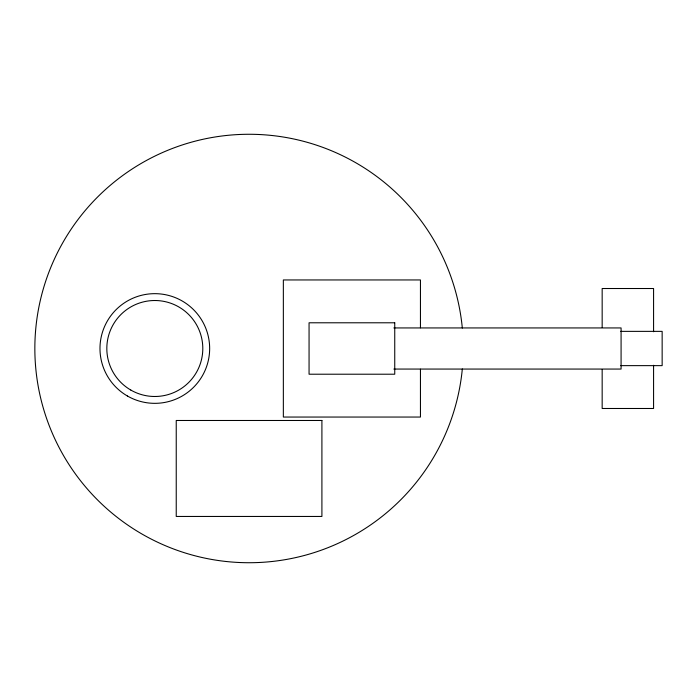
<?xml version="1.0" encoding="UTF-8"?>
<svg xmlns="http://www.w3.org/2000/svg" width="697" height="697" viewBox="0 0 697 697"><rect width="100%" height="100%" fill="white"/><g stroke="black" fill="none" stroke-linecap="round" stroke-linejoin="round"><path stroke-width="1.05" d="M393.849 327.938L621.079 327.938L621.079 369.062L393.849 369.062M620.8 331.363L662.15 331.363L662.15 365.637L620.8 365.637M653.577 331.746L653.577 288.514L602.164 288.514L602.164 327.424M653.577 365.254L653.577 408.486L602.164 408.486L602.164 369.576M420.448 327.825L420.448 279.95L283.348 279.95L283.348 417.05L420.448 417.05L420.448 369.175M462.32 368.966A214.223 214.223 0 0 1 136.098 530.513A214.223 214.223 0 0 1 136.098 166.487A214.223 214.223 0 0 1 462.32 328.034M394.746 322.789L309.059 322.789L309.059 374.211L394.746 374.211L394.746 322.789M321.909 420.483L176.236 420.483L176.236 516.451L321.909 516.451L321.909 420.483M130.818 390.059A47.988 47.988 0 0 0 202.801 348.5A47.988 47.988 0 0 0 130.818 306.941A47.988 47.988 0 0 0 130.818 390.059M127.394 395.992A54.845 54.845 0 0 0 209.658 348.5A54.845 54.845 0 0 0 127.394 301.008A54.845 54.845 0 0 0 127.394 395.992"/></g></svg>
